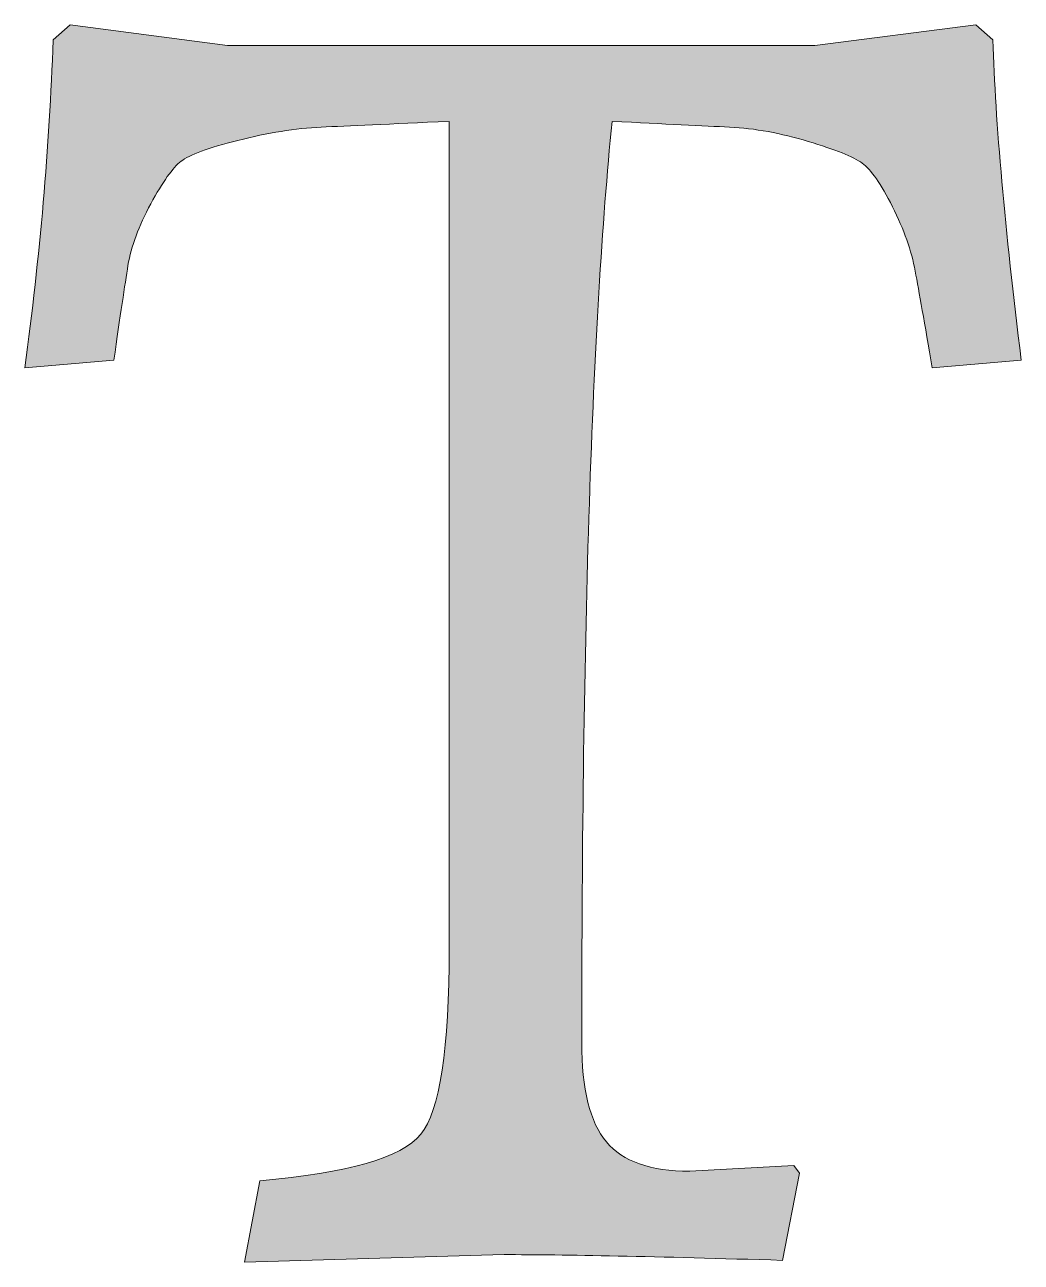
# Model space of a CAD drawing. Header units: inches. Extents: x 30.74 to 38.28, y -31.94 to -24.48.
# Drawn here: x 34.239 to 34.688, y -31.93 to -31.372 of the extents above; entities that cross this region are included whole.
import ezdxf

# ---------------------------------------------------------------- set-up
doc = ezdxf.new("R2010")
doc.units = ezdxf.units.IN
doc.header["$MEASUREMENT"] = 0
doc.layers.add('Layer 2', color=7, linetype='Continuous')

msp = doc.modelspace()

# ---------------------------------------------------------------- hatches: boundary and pattern name
at = {"layer": 'Layer 2', "true_color": 0xffffff}
h = msp.add_hatch(color=7, dxfattribs=at)
h.dxf.hatch_style = 2
edge = h.paths.add_edge_path()
edge.add_spline(control_points=[(34.43049, -31.78805), (34.43049, -31.78805), (34.43049, -31.41559), (34.43049, -31.41559), (34.40372, -31.41677), (34.38451, -31.41763), (34.37282, -31.41817), (34.36118, -31.41875), (34.34863, -31.42074), (34.33527, -31.42417), (34.32185, -31.42755), (34.31333, -31.43072), (34.30962, -31.43356), (34.30592, -31.4364), (34.30136, -31.44284), (34.29595, -31.45276), (34.29052, -31.46274), (34.28715, -31.47197), (34.28569, -31.48055), (34.2843, -31.48909), (34.28216, -31.5033), (34.27931, -31.52325), (34.27931, -31.52325), (34.23913, -31.52669), (34.23913, -31.52669), (34.246, -31.47658), (34.25024, -31.42729), (34.25195, -31.37889), (34.25195, -31.37889), (34.25962, -31.37203), (34.25962, -31.37203), (34.25962, -31.37203), (34.33055, -31.38142), (34.33055, -31.38142), (34.33055, -31.38142), (34.59539, -31.38142), (34.59539, -31.38142), (34.59539, -31.38142), (34.66797, -31.37203), (34.66797, -31.37203), (34.66797, -31.37203), (34.67565, -31.37889), (34.67565, -31.37889), (34.67683, -31.41591), (34.68107, -31.46403), (34.68847, -31.52325), (34.68847, -31.52325), (34.64834, -31.52669), (34.64834, -31.52669), (34.64491, -31.50674), (34.64233, -31.49219), (34.64067, -31.48308), (34.63895, -31.47401), (34.63552, -31.4643), (34.63042, -31.45405), (34.62528, -31.44381), (34.62072, -31.43726), (34.61674, -31.43442), (34.61272, -31.43158), (34.60462, -31.4283), (34.59239, -31.4246), (34.5801, -31.4209), (34.5683, -31.41875), (34.55693, -31.41817), (34.54556, -31.41763), (34.52791, -31.41677), (34.50398, -31.41559), (34.49486, -31.50674), (34.4903, -31.64514), (34.4903, -31.83081), (34.4903, -31.85184), (34.494, -31.86681), (34.50141, -31.87566), (34.50881, -31.88445), (34.52131, -31.88885), (34.53901, -31.88885), (34.53901, -31.88885), (34.58595, -31.88633), (34.58595, -31.88633), (34.58595, -31.88633), (34.58852, -31.88971), (34.58852, -31.88971), (34.58852, -31.88971), (34.58086, -31.92903), (34.58086, -31.92903), (34.52388, -31.92731), (34.48204, -31.92646), (34.45527, -31.92646), (34.45527, -31.92646), (34.33827, -31.92989), (34.33827, -31.92989), (34.33827, -31.92989), (34.34508, -31.89314), (34.34508, -31.89314), (34.38494, -31.88971), (34.40914, -31.88274), (34.41767, -31.87222), (34.42625, -31.86171), (34.43049, -31.83365), (34.43049, -31.78805)], knot_values=[0, 0, 0, 0, 1, 1, 1, 2, 2, 2, 3, 3, 3, 4, 4, 4, 5, 5, 5, 6, 6, 6, 7, 7, 7, 8, 8, 8, 9, 9, 9, 10, 10, 10, 11, 11, 11, 12, 12, 12, 13, 13, 13, 14, 14, 14, 15, 15, 15, 16, 16, 16, 17, 17, 17, 18, 18, 18, 19, 19, 19, 20, 20, 20, 21, 21, 21, 22, 22, 22, 23, 23, 23, 24, 24, 24, 25, 25, 25, 26, 26, 26, 27, 27, 27, 28, 28, 28, 29, 29, 29, 30, 30, 30, 31, 31, 31, 32, 32, 32, 33, 33, 33, 33], degree=3, periodic=1)

# ---------------------------------------------------------------- linework, layer by layer
at = {"layer": 'Layer 2', "lineweight": 0}
msp.add_open_spline([(34.43049, -31.78805), (34.43049, -31.78805), (34.43049, -31.41559), (34.43049, -31.41559), (34.40372, -31.41677), (34.38451, -31.41763), (34.37282, -31.41817), (34.36118, -31.41875), (34.34863, -31.42074), (34.33527, -31.42417), (34.32185, -31.42755), (34.31333, -31.43072), (34.30962, -31.43356), (34.30592, -31.4364), (34.30136, -31.44284), (34.29595, -31.45276), (34.29052, -31.46274), (34.28715, -31.47197), (34.28569, -31.48055), (34.2843, -31.48909), (34.28216, -31.5033), (34.27931, -31.52325), (34.27931, -31.52325), (34.23913, -31.52669), (34.23913, -31.52669), (34.246, -31.47658), (34.25024, -31.42729), (34.25195, -31.37889), (34.25195, -31.37889), (34.25962, -31.37203), (34.25962, -31.37203), (34.25962, -31.37203), (34.33055, -31.38142), (34.33055, -31.38142), (34.33055, -31.38142), (34.59539, -31.38142), (34.59539, -31.38142), (34.59539, -31.38142), (34.66797, -31.37203), (34.66797, -31.37203), (34.66797, -31.37203), (34.67565, -31.37889), (34.67565, -31.37889), (34.67683, -31.41591), (34.68107, -31.46403), (34.68847, -31.52325), (34.68847, -31.52325), (34.64834, -31.52669), (34.64834, -31.52669), (34.64491, -31.50674), (34.64233, -31.49219), (34.64067, -31.48308), (34.63895, -31.47401), (34.63552, -31.4643), (34.63042, -31.45405), (34.62528, -31.44381), (34.62072, -31.43726), (34.61674, -31.43442), (34.61272, -31.43158), (34.60462, -31.4283), (34.59239, -31.4246), (34.5801, -31.4209), (34.5683, -31.41875), (34.55693, -31.41817), (34.54556, -31.41763), (34.52791, -31.41677), (34.50398, -31.41559), (34.49486, -31.50674), (34.4903, -31.64514), (34.4903, -31.83081), (34.4903, -31.85184), (34.494, -31.86681), (34.50141, -31.87566), (34.50881, -31.88445), (34.52131, -31.88885), (34.53901, -31.88885), (34.53901, -31.88885), (34.58595, -31.88633), (34.58595, -31.88633), (34.58595, -31.88633), (34.58852, -31.88971), (34.58852, -31.88971), (34.58852, -31.88971), (34.58086, -31.92903), (34.58086, -31.92903), (34.52388, -31.92731), (34.48204, -31.92646), (34.45527, -31.92646), (34.45527, -31.92646), (34.33827, -31.92989), (34.33827, -31.92989), (34.33827, -31.92989), (34.34508, -31.89314), (34.34508, -31.89314), (34.38494, -31.88971), (34.40914, -31.88274), (34.41767, -31.87222), (34.42625, -31.86171), (34.43049, -31.83365), (34.43049, -31.78805)], degree=3, knots=[0, 0, 0, 0, 1, 1, 1, 2, 2, 2, 3, 3, 3, 4, 4, 4, 5, 5, 5, 6, 6, 6, 7, 7, 7, 8, 8, 8, 9, 9, 9, 10, 10, 10, 11, 11, 11, 12, 12, 12, 13, 13, 13, 14, 14, 14, 15, 15, 15, 16, 16, 16, 17, 17, 17, 18, 18, 18, 19, 19, 19, 20, 20, 20, 21, 21, 21, 22, 22, 22, 23, 23, 23, 24, 24, 24, 25, 25, 25, 26, 26, 26, 27, 27, 27, 28, 28, 28, 29, 29, 29, 30, 30, 30, 31, 31, 31, 32, 32, 32, 33, 33, 33, 33], dxfattribs=at)

doc.saveas('drawing.dxf')
